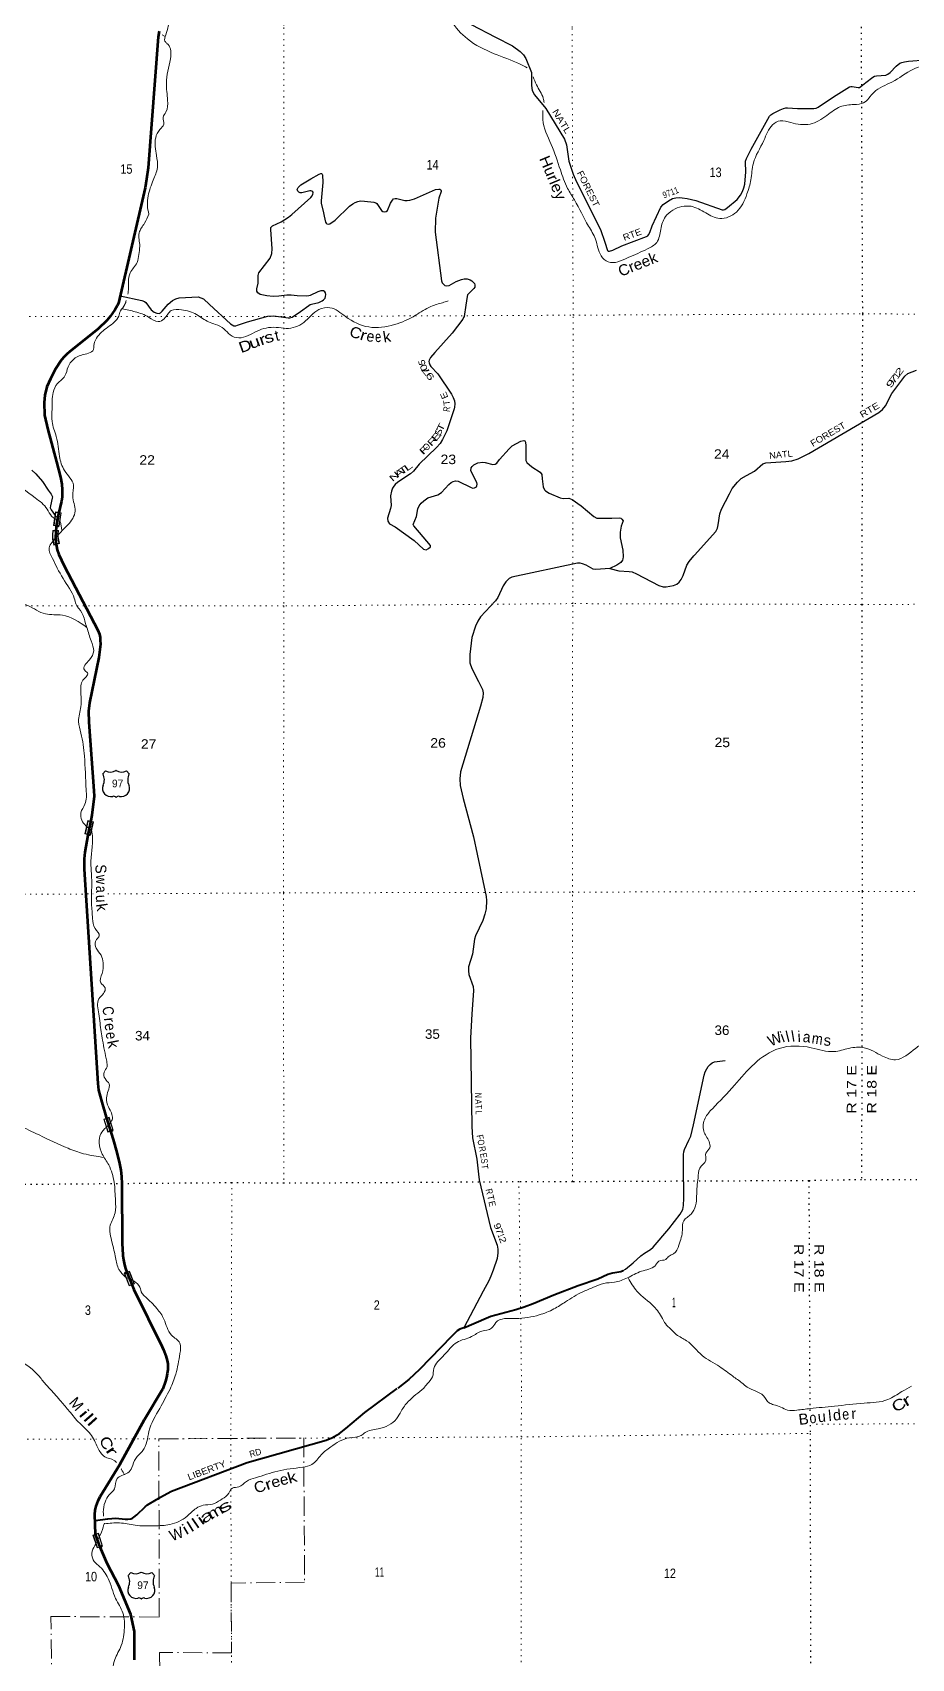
# Model space of a CAD drawing. Header units: feet. Extents: x -8 to 250644, y -192250 to 1368.
# Drawn here: x 74628 to 90769, y -96508 to -66628 of the extents above; entities that cross this region are included whole.
import ezdxf
from ezdxf.enums import TextEntityAlignment as Align

# ---------------------------------------------------------------- set-up
doc = ezdxf.new("R2010")
doc.units = ezdxf.units.FT
doc.header["$LTSCALE"] = 70
doc.header["$PDMODE"] = 32
doc.header["$PDSIZE"] = 35
doc.linetypes.add('DOT_DASHED', pattern=[7.7, 5, -1.2, 0.3, -1.2])
doc.linetypes.add('DOTTED', pattern=[1.5, 0.3, -1.2])
for name, color, linetype, lineweight in [('16', 7, 'Continuous', 25), ('20', 7, 'Continuous', 70), ('26', 7, 'Continuous', 40), ('29', 7, 'Continuous', 25), ('39', 7, 'Continuous', 13), ('44', 7, 'DOT_DASHED', 13), ('55', 7, 'Continuous', 13), ('57', 7, 'Continuous', 13), ('6', 7, 'DOTTED', 25), ('7', 7, 'DOTTED', 13)]:
    doc.layers.add(name, color=color, linetype=linetype, lineweight=lineweight)
for name, color, linetype in [('27', 7, 'Continuous'), ('30', 7, 'Continuous'), ('41', 7, 'Continuous')]:
    doc.layers.add(name, color=color, linetype=linetype)

msp = doc.modelspace()

# ---------------------------------------------------------------- linework, layer by layer
at = {"layer": '16'}
for p, q in [((75917.85, -80252.23), (75969.16, -80193.47)), ((76160.92, -80187.5), (76160.64, -80187.7)), ((76353.01, -80193.38), (76404.4, -80252.23)), ((76382.71, -94985.73), (76434.02, -94926.97)), ((76625.78, -94921), (76625.5, -94921.2)), ((76817.87, -94926.88), (76869.26, -94985.73))]:
    msp.add_line(p, q, dxfattribs=at)
for centre, radius, start, end in [((75724.87, -80362.86), 222.05, 332.97043, 29.75871), ((76060.24, -80035.81), 182.07, 239.97227, 303.45418), ((76262.02, -80036.31), 181.52, 236.33975, 300.08743), ((76262.01, -80035.81), 182.07, 236.54582, 236.59441), ((76597.37, -80362.86), 222.05, 150.24129, 207.02957), ((76064.06, -80517.76), 151.42, 159.09177, 283.81923), ((76258.18, -80517.76), 151.42, 256.18077, 20.90823), ((76189.73, -95096.36), 222.05, 332.97043, 29.75871), ((76525.1, -94769.31), 182.07, 239.97227, 303.45418), ((76726.88, -94769.81), 181.52, 236.33975, 300.08743), ((76726.87, -94769.31), 182.07, 236.54582, 236.59441), ((77062.23, -95096.36), 222.05, 150.24129, 207.02957), ((76528.92, -95251.26), 151.42, 159.09177, 283.81923), ((76723.04, -95251.26), 151.42, 256.18077, 20.90823)]:
    msp.add_arc(centre, radius, start, end, dxfattribs=at)
for centre, major_axis, start_param, end_param in [((76119.4, -80716.58), (-19.56, 51.67), 4.95877769, 6.28318531), ((76202.85, -80716.58), (19.56, 51.67), 0, 1.32637542), ((76584.26, -95450.08), (-19.56, 51.67), 4.95877769, 6.28318531), ((76667.71, -95450.08), (19.56, 51.67), 0, 1.32637542)]:
    msp.add_ellipse(centre, major_axis=major_axis, ratio=0.929097, start_param=start_param, end_param=end_param, dxfattribs=at)
at = {"layer": '20'}
for points in [[(76953.17, -66603.02), (76937.97, -66705.67), (76748.64, -69111.96), (76719.51, -69324.92), (76693.64, -69482.67), (76206.16, -71599.86), (76181.93, -71651.45), (76140.14, -71723.68), (76051.75, -71846.84), (75991.97, -71921.36), (75830.91, -72072.35), (75304.32, -72495.39), (75262.85, -72530.66), (75211.24, -72586.63), (75161.85, -72643.65), (75044.57, -72820.52), (74958.59, -72989.59), (74892.11, -73137.85), (74854.11, -73289.91), (74838.92, -73426.77), (74850.31, -73662.46), (74909.61, -73924.3), (75065.25, -74514.2), (75141.97, -74799.1), (75167.54, -74924.57), (75174.11, -75034.15), (75172.29, -75165.96), (75161.82, -75237.46), (75103.91, -75473.88), (75064.01, -75703.88), (75046.92, -75905.36), (75054.52, -75996.59), (75083.27, -76133.47), (75113.4, -76222.79), (75206.24, -76427.96), (75828.65, -77612.69), (75859.94, -77686.38), (75867.54, -77743.4), (75871.34, -77796.62), (75872.99, -77865.73), (75843.04, -78115.49), (75671.57, -78944.02), (75658.58, -79096.74), (75660.6, -79300.21), (75755.47, -80560.33), (75756.69, -80663.21), (75715.55, -81011.65), (75699.43, -81105.85), (75640.54, -81375.75), (75590.96, -81690.85), (75577.85, -81811.03), (75577.59, -82000.79), (75826.41, -85939.3), (75841.89, -86061.12), (75897.66, -86286.62), (75977.71, -86562.92), (76108.78, -86969.68), (76177.16, -87209.18), (76226.55, -87410.66), (76249.35, -87536.11), (76260.75, -87650.16), (76267.89, -87785.69), (76275.49, -88896.09), (76280.34, -88974.84)], [(76280.34, -88974.84), (76288.3, -89104.25), (76299.69, -89184.08), (76310.14, -89243), (76322.96, -89300.02), (76335.31, -89338.98), (76360, -89407.41), (76488.7, -89729.59), (77007.76, -90777.87), (77034.91, -90837.88), (77076.14, -90943.24), (77100.84, -91034.47), (77110.34, -91095.3), (77114.13, -91142.82), (77110.34, -91199.84), (77100.84, -91275.87), (77087.54, -91346.2), (77070.44, -91408.92), (77021.12, -91554.85)], [(76500.8, -96531.96), (76502.39, -96011.01), (76435.84, -95701.33), (76214.44, -95172.56), (76001.16, -94762.46), (75871.62, -94463.28), (75784.3, -94222.26), (75773.43, -93863.6), (75776.96, -93780.66), (75796.39, -93710.65), (75831.37, -93613.42), (75871.6, -93533.64), (76228.7, -92941.95), (76684.06, -92116.84), (77021.12, -91554.85)]]:
    msp.add_lwpolyline(points, dxfattribs=at)
at = {"layer": '26'}
for points in [[(82547.37, -90430.8), (82956.21, -90252.87), (83042.39, -90219.22), (83504.81, -90093.04), (83658.26, -90046.77), (83824.3, -89983.69), (84202.65, -89823.86), (84648.26, -89655.62), (85009.79, -89529.44), (85194.75, -89445.32), (85237.85, -89430.59), (85281.99, -89422.18), (85430.17, -89394.85), (85473.27, -89378.02)], [(82547.37, -90430.8), (82474.87, -90458.96), (82428.62, -90488.4), (82323.53, -90593.55), (81734.99, -91199.21), (81537.41, -91380.07), (81337.29, -91537.85)], [(75776.68, -93970.87), (76012.1, -93940.14), (76159.79, -93932.36), (76330.81, -93947.91), (76376.48, -93949.86), (76431.86, -93940.14), (76461.99, -93926.52), (76491.14, -93910.96), (76540.69, -93870.13), (76696.16, -93722.33), (76737.94, -93685.38), (76770.98, -93663.98), (76976, -93543.42), (77097.46, -93473.4), (77178.11, -93434.51), (78569.55, -92905.55), (80023.18, -92493.27), (80127.17, -92454.37), (80225.29, -92399.93), (80267.09, -92372.7), (80380.76, -92283.24), (80730.57, -91987.65), (81321.51, -91549)]]:
    msp.add_lwpolyline(points, dxfattribs=at)
at = {"layer": '29'}
for points in [[(82018.29, -63753.62), (81975.24, -63910.06), (81945.69, -63965.5), (81908.76, -64009.85), (81842.27, -64068.99), (81783.18, -64109.64), (81582.67, -64214.14), (81026.02, -64412.71), (80966.92, -64457.06), (80929.98, -64512.5), (80918.9, -64586.42), (80926.29, -64615.98), (80947.32, -64643.03), (82194.81, -65477.5), (82287.33, -65562.14), (82375.98, -65658.23), (82475.7, -65802.38), (82510.79, -65891.08), (82521.22, -65953.62), (82540.99, -66286.23), (82562.5, -66349.38), (82595.74, -66401.12), (82681.59, -66477.39), (83128.35, -66710.45)], [(83128.35, -66710.45), (83440.55, -66873.32), (83581.9, -66977.68), (83642.84, -67036.81), (83685.31, -67103.34), (83789.21, -67365.27), (83788.73, -67598.59), (83805.35, -67694.69), (83845.93, -67771.71), (84053.44, -68024.4), (84394.88, -68588.59), (84433.25, -68692.58), (84479.67, -68992.77), (84555.13, -69232.19), (84618.37, -69372.4), (85055.6, -70248.45), (85140.45, -70478.21), (85186.32, -70632.15), (85199.64, -70644.02), (85221.8, -70645.87), (85282.75, -70629.24), (85452.29, -70549.5), (85903.9, -70378.92), (85927.26, -70363.13), (85939.25, -70346.5), (85963.26, -70300.3), (86010.03, -70179.46), (86166.72, -69835.2), (86208.88, -69788.42), (86307.67, -69718.19), (86381.68, -69676.83), (86442.48, -69662.75), (86503.42, -69659.05), (86558.83, -69662.75), (86651.16, -69675.68), (86811.56, -69716.96), (87291.07, -69886.93), (87316.91, -69888.2), (87344.61, -69878.96), (87390.78, -69845.69), (87569.87, -69695.9), (87630.85, -69614.7), (87664.1, -69548.17), (87691.8, -69479.8), (87709.17, -69411.94), (87724.72, -69187.26), (87720.74, -69010.87), (87724.11, -68991.94), (87738.88, -68943.89), (87822.39, -68769.36), (88162.81, -68166.78), (88188.56, -68140.02), (88221.8, -68114.15), (88359.37, -68045.78), (88420.06, -68022.05), (88460.94, -68014.36), (88494.18, -68012.51), (88678.97, -68025.67), (88977.94, -68022.9), (89018.66, -68016.21), (89053.75, -67999.58), (89336.74, -67807.07), (89631.68, -67623.91), (89658.55, -67617.04), (89682.56, -67617.04), (89790.38, -67638.48), (89812.75, -67635.52), (89840.45, -67618.88), (89929.85, -67548.98), (90061.13, -67445.52), (90087.91, -67432.24), (90126.69, -67424.85), (90297.57, -67413.26), (90337.22, -67393.43), (90376.92, -67360.17), (90488.65, -67243.75), (90553.29, -67193.85), (90590.22, -67177.22), (90639.16, -67164.28), (90714.08, -67154.79), (91026.97, -67131.02)], [(78769.04, -71235.51), (78771.92, -71090.5), (78783.25, -71041.45), (78991.1, -70771.72), (79019.62, -70690.35), (79027.32, -70600.98), (79003, -70246.84), (79006.87, -70208.23), (79036.24, -70180.32), (79192.34, -70104.27), (79328.02, -70021.39), (79389.52, -69972.13), (79737.23, -69662.18), (79762.93, -69629.64), (79774.93, -69600.06), (79779.55, -69572.35), (79776.17, -69555.57), (79756.46, -69540.93), (79740.77, -69535.39), (79719.77, -69536.04), (79570.87, -69572.35), (79545.58, -69571.73), (79515.47, -69561.26), (79501.61, -69544.63), (79490.76, -69514.1), (79505.31, -69478.1), (79530.24, -69448.54), (79554, -69427.31), (79737.39, -69317.36), (79889.42, -69230.48), (79923.59, -69217.55), (79936.96, -69219.28), (79947.6, -69228.64), (79955.9, -69245.26), (79958.85, -69381.46), (79927.28, -69720.19), (79931, -69762.63), (79969.14, -69942.71), (79982.9, -70002.45)], [(79982.9, -70002.45), (80008.54, -70113.8), (80019.62, -70130.43), (80035.61, -70144.57), (80058.4, -70150.75), (80087.95, -70143.36), (80183.31, -70073.04), (80451.39, -69819.96), (80511.77, -69777.47), (80553.32, -69753.45), (80604.1, -69733.12), (80652.97, -69721.86), (80724.14, -69723.88), (80895.88, -69746.06), (80930.97, -69755.3), (80948.49, -69769.25), (81034.2, -69896.76), (81060.24, -69916.07), (81091.64, -69921.61), (81124.88, -69914.22), (81144.58, -69897.74), (81201.27, -69762.89), (81235.68, -69707.25), (81259.69, -69685.08), (81284.57, -69675.92), (81316.93, -69677.68), (81467.62, -69714.32), (81508.07, -69716.5), (81559.78, -69710.95), (81639.89, -69686.66), (82031.28, -69514.63), (82089.78, -69503.99), (82110.1, -69505.83), (82123.62, -69517.79), (82132.26, -69539.1), (82132.26, -69552.03), (82089.26, -69674.48), (82027.1, -70037.92), (82023.95, -70294.56), (82138.36, -71193.65), (82150.73, -71226.26), (82172.89, -71252.13), (82198.74, -71274.3), (82231.69, -71285), (82280, -71278), (82406.49, -71205.94), (82505.3, -71163.43), (82554.23, -71154.19), (82612.41, -71156.03), (82663.87, -71170.74), (82693.66, -71189.3), (82741.68, -71237.34), (82752.76, -71266.91), (82747.68, -71308.29), (82733.36, -71329.75), (82627.18, -71433.22), (82618.87, -71448.02), (82609.11, -71477.98), (82586.8, -71636.56), (82552.38, -71845.32), (82545, -71865.65), (82529.48, -71893.7), (82335.71, -72152.11), (82018.14, -72509.88)], [(76236.38, -71468.6), (76632.75, -71549.63), (76684.46, -71568.11), (76706.53, -71586.77), (76808.4, -71724.15), (76861.74, -71763.99), (76913.45, -71786.17), (76951.61, -71788.99), (76976.24, -71778.77), (77005.79, -71749.21), (77118.25, -71617.04), (77197.84, -71549.63), (77256.94, -71520.06), (77323.69, -71504.87), (77666.91, -71486.8), (77721, -71503.2), (77770.32, -71523.76), (77874.89, -71626.07), (78261.55, -71978.35), (78322.72, -72014.86), (78361.27, -72015.31), (78394.51, -72007.92), (78572.75, -71942.37), (78946.69, -71841.61), (79059.19, -71835.63), (79320.49, -71873.3), (79352.96, -71871.18), (79393.59, -71856.39), (79547.93, -71754.92), (79700.14, -71642.03), (79728.77, -71625.4), (79749.07, -71616.73), (79885.2, -71587.4), (79947.6, -71557.03), (79973.46, -71538.55), (80000.23, -71508.98), (80010.4, -71477.99), (80013.16, -71444.3), (80006.7, -71409.2), (79994.69, -71390.71), (79971.13, -71376.11), (79925.44, -71375.93), (79866.97, -71393.11), (79727.23, -71458.56), (79701.07, -71466.47), (79652.13, -71472.03), (79490.55, -71468.77), (79377.89, -71457.24), (79297.77, -71456.52), (79151.45, -71471.91), (79045.48, -71477.56), (78932.65, -71465.91), (78809.1, -71444.3), (78765.5, -71413.33), (78750, -71377.78), (78750, -71337.12), (78769.04, -71235.51)], [(82018.14, -72509.88), (81937.38, -72600.86), (81911.57, -72649.17), (81907.03, -72671.32), (81908.88, -72699.04), (81922.65, -72734.18), (81941.2, -72763.21), (82071.14, -72898.33), (82324.17, -73272.89), (82354.88, -73336.59), (82375.09, -73395.73), (82382.48, -73451.17), (82379.05, -73514.96), (82373.34, -73543.56), (82237.42, -73949.3), (82157.19, -74105.34), (82112.87, -74179.26), (82046.2, -74255.8), (81728.54, -74561.47), (81621.64, -74689.29), (81571.95, -74735.33), (81336.91, -74891.87), (81284.7, -74935.07), (81262.54, -74962.79), (81238.53, -75001.6), (81222.75, -75058.88), (81203.23, -75139.7), (81211.67, -75317.59), (81201.84, -75374.27), (81148.88, -75554.12), (81152.25, -75605.28), (81182.12, -75653.91), (81287.92, -75714.28), (81633.84, -75961.68), (81808.21, -76122.45), (81856.17, -76134.37), (81902.41, -76111.55), (81933.74, -76078.94), (81935.87, -76053.11), (81799.68, -75897.99), (81628.82, -75693.08), (81619.79, -75668.7), (81677.1, -75524.24), (81703.58, -75379.65), (81730.6, -75328.68), (81767.53, -75276.93), (81811.85, -75232.58), (81889.97, -75179.45), (82074.09, -75121.71), (82137.73, -75082.93), (82270.48, -74931.34), (82314.16, -74896.26), (82354.79, -74877.78), (82395.41, -74866.69), (82444.42, -74873.6), (82680.53, -74991.7), (82713.05, -74999.74), (82746.81, -74997.1), (82779.53, -74977.57), (82786.92, -74959.09), (82794.3, -74925.83), (82787.83, -74896.48), (82679.1, -74684.98), (82683.5, -74626.46), (82700.12, -74600.59), (82732, -74570.22), (82805.38, -74537.76), (82896.04, -74524.59), (82938.35, -74526.67), (83082.39, -74567.33), (83125.24, -74562.56), (83156.26, -74541.46), (83206.54, -74475.61), (83380.89, -74275.52)], [(86775.31, -76247.58), (86786.86, -76234.2), (87175.27, -75795.57), (87205.17, -75735.08), (87219.94, -75672.25), (87251.94, -75474.09), (87282.73, -75383.97), (87426.77, -75103.09), (87477.51, -75008.9), (87574.51, -74892.42), (87644.02, -74824.92), (87737.02, -74766.76), (87889.29, -74686.33), (88039.89, -74552.4), (88096.29, -74534.05), (88461.25, -74510.63), (88573.58, -74496.96), (88688.07, -74460), (88887.07, -74366.35), (90172.96, -73610.67), (90237.47, -73558.2), (90292, -73489.28), (90407.87, -73263.67), (90647.44, -72940.99), (90704.75, -72894.05), (90858.58, -72832.48)], [(83380.89, -74275.52), (83438.8, -74223.61), (83597.62, -74134.91), (83652.12, -74124.65), (83667.8, -74131.21), (83682.57, -74153.39), (83687.31, -74220.56), (83686.26, -74449.06), (83689.96, -74489.71), (83706.79, -74527.11), (83800.03, -74610.44), (83947.61, -74707.31), (83978.04, -74748.42), (83989.08, -74827.22), (84004.81, -74977.43), (84027.91, -75029.31), (84046.37, -75051.49), (84116.49, -75094.68), (84318.13, -75181.02), (84371.4, -75188.23), (84474.81, -75184.54), (84539.18, -75209.04), (84703.04, -75325.81), (84934.65, -75524.56), (84992.5, -75549.67), (85265.48, -75555.16), (85407.4, -75546.74), (85433.26, -75554.13), (85452.27, -75569.47), (85473.89, -75598.48), (85435.69, -75701.94), (85422.18, -75809.14), (85422.03, -75916.57), (85470.7, -76140.66), (85477.58, -76260.04), (85470.19, -76300.69), (85460.74, -76327.2), (85429.57, -76367.22), (85360.29, -76415.13), (85232.37, -76479.15)], [(74617.14, -74670.83), (74691, -74737.36), (74810.9, -74880.13), (74917.17, -75034.91)], [(74917.17, -75034.91), (74971.71, -75114.34), (74992.02, -75158.69), (74990.88, -75183.19), (74956, -75323.15), (74954.15, -75363.81), (74967.08, -75397.07), (75046.49, -75502.4), (75091.51, -75545.35)], [(85232.37, -76479.15), (84973.43, -76492.86), (84924.72, -76486.53), (84797.53, -76417.54), (84729.66, -76393.07), (84685.34, -76381.98), (84638.59, -76380.92), (83429.57, -76637), (83379.47, -76659.22), (83318.77, -76722), (83270.63, -76796.55), (83171.03, -77010.28), (83127.25, -77074.54), (82857.57, -77363.72), (82803.54, -77442.7), (82764.76, -77535.1), (82695.29, -77746.13), (82655.81, -78059.92), (82660.34, -78209.56), (82692.74, -78314.93), (82816.72, -78554.93), (82888.49, -78703), (82901.34, -78764.65), (82899.57, -78847.14), (82853.91, -79009.67), (82489.61, -80214.63), (82473.48, -80340.36), (82482.23, -80465.95), (82535.72, -80702.65), (82726.23, -81408.57), (82792.02, -81728.73), (82956.83, -82506.08), (82964.08, -82579.17), (82956.83, -82731.53), (82934.67, -82831.31), (82895.95, -82946.67), (82764.78, -83230.48), (82745.26, -83288.88), (82710.21, -83563.86), (82635.51, -83795.95), (82633.41, -83873.31), (82642.9, -83936.39), (82720.46, -84161.84), (82725.73, -84233.31), (82694.48, -84668.64), (82671.25, -85103.89), (82696.46, -86730.48), (82707.85, -86939.93), (82788.49, -87332.12), (82818.34, -87606.4), (82832.86, -87710.62), (83037.3, -88584.81), (83161.83, -88911.05), (83174.76, -88984.97), (83172.94, -89050.67), (83159.98, -89158.68), (83084.26, -89374.26), (83045.49, -89483.92), (83010.14, -89565.4), (82901.44, -89757.41), (82547.37, -90430.8)], [(85232.37, -76479.15), (85397.4, -76521.73), (85581.9, -76529.7), (85638.41, -76539.54), (85722.25, -76574.05), (86126.84, -76789.63), (86209.78, -76814.29), (86261.49, -76814.29), (86399.72, -76787.1), (86460.94, -76762.54), (86505.26, -76725.58), (86538.5, -76677.54), (86576.26, -76603.03), (86644.38, -76413.95), (86688.08, -76348.6), (86775.31, -76247.58)], [(85473.27, -89378.02), (85515.3, -89352.78), (85657.18, -89235.02), (85800.11, -89108.84), (85864.22, -89058.36), (85976.67, -88991.07), (86023.97, -88949), (86312.98, -88612.53), (86524.22, -88343.35), (86548.39, -88301.29), (86568.36, -88255.02), (86580.97, -88181.42), (86590.43, -88048.93), (86582.02, -87443.26), (86580.97, -87247.69), (86588.33, -87195.11), (86598.84, -87157.25), (86682.91, -86980.6), (86714.44, -86907), (86766.99, -86703.01), (86960.37, -85786.1), (86982.43, -85725.12), (87009.76, -85672.54), (87037.08, -85626.28), (87069.67, -85592.62), (87110.65, -85563.19), (87153.74, -85542.15), (87347.12, -85516.91)]]:
    msp.add_lwpolyline(points, dxfattribs=at)
at = {"layer": '39'}
msp.add_line((77066.05, -66703.1), (77009.61, -66668.57), dxfattribs=at)
for points in [[(81886.24, -63912.12), (81844.05, -63967.6), (81653.17, -64054.31), (81042.35, -64330.58), (80586.24, -64528.22), (80202.47, -64717.75), (79748.38, -64939.54), (79099.38, -65252.08), (78912.53, -65354.89), (78466.46, -65530.38), (78124.88, -65683.64), (77729.05, -65873.18), (77491.96, -65990.12), (77377.45, -66113.01), (77170.53, -66368.83), (77076.16, -66670.86), (77060.11, -66787.63), (77096.29, -66827.86), (77160.62, -66928.46), (77158.65, -67113.67), (77086.42, -67558.61), (77108.59, -67872.62), (77076.49, -68090.06), (77028.29, -68186.72), (77040.38, -68313.53), (76966.05, -68410.22), (76889.72, -68563.27), (76903.87, -68887.36), (76920, -69110.79), (76845.7, -69338.33), (76751.32, -69630.29), (76737.3, -69799.4), (76765.47, -69966.46)], [(80575.78, -64535.63), (80791.24, -64664.94), (81106.82, -65008.92), (81356.05, -65258.34), (81784.14, -65507.62), (82005.21, -65610.11), (82155.97, -65827.4), (82192.2, -66072.96), (82314.86, -66405.02), (82614.36, -66744.99), (83104.74, -67016.36), (83570.99, -67203.2), (83713.47, -67275.88)], [(84000.67, -68062.15), (83999.25, -68225.49), (84152.08, -68684.34), (84320.99, -69153.25), (84453.7, -69491.33), (84580.35, -69704.61), (84837.68, -70183.52), (84966.35, -70424.98), (85070.91, -70732.89), (85197.54, -70841.5), (85565.26, -70764.71), (85920.9, -70605.4), (86091.68, -70484.48), (86165.98, -70244.87), (86250.32, -70011.29), (86388.95, -69890.4), (86722.51, -69821.69), (86989.8, -69944.27), (87249.05, -70044.72), (87554.46, -69927.72), (87747.3, -69593.4), (87819.58, -69333.66), (87865.72, -69029.66), (88056.53, -68612.81), (88219.23, -68322.8), (88359.87, -68250.22), (88550.78, -68282.28), (88906.47, -68310.18), (89211.88, -68152.92), (89463.03, -67989.66), (89714.2, -67951.22), (89891.03, -67918.87), (90075.86, -67727.48), (90411.4, -67537.99), (90809.23, -67300.14), (91080.5, -67247.58), (91257.36, -67370.24), (91524.66, -67504.9), (91844.16, -67482.5), (92292.25, -67363.38), (92710.23, -67373.11), (93027.75, -67467.47), (93204.61, -67555.91), (93337.25, -67592.04), (93518.12, -67656.31)], [(83820.75, -67439.05), (83882.55, -67587.45), (84007.2, -67836.96), (84021.27, -67916.57)], [(76765.47, -69966.46), (76685.13, -70131.59), (76584.7, -70310.83), (76596.81, -70556.41), (76578.76, -70709.42), (76548.65, -70852.37), (76420.09, -71043.71), (76386.01, -71389.98), (76376.28, -71438.62)], [(76349.56, -71549.83), (76323.77, -71625.56), (76243.42, -71744.39), (76211.29, -71839.03), (76012.4, -72042.5), (75801.45, -72243.97), (75759.28, -72346.67), (75733.19, -72477.54), (75626.69, -72529.96), (75413.71, -72608.64), (75281.12, -72771.8), (75222.88, -72938.93), (75086.27, -73077.94), (75005.93, -73243.07), (74987.92, -73549.07), (74985.96, -73774.53), (75064.4, -74054.28), (75122.76, -74416.58), (75217.27, -74678.21), (75380.1, -74943.8), (75366.08, -75143.1), (75410.36, -75420.87), (75273.77, -75676.63), (75147.2, -75807.58), (75001.85, -75975.71)], [(76273.09, -71703.49), (76514.71, -71760.28), (76759.89, -71858.72), (76936.75, -71941.12), (77047.26, -71886.68), (77175.83, -71737.61), (77364.72, -71723.37), (77642.05, -71809.71), (77861.12, -71946.43), (77987.73, -71990.61), (78142.48, -72073.02), (78259.06, -72185.66), (78413.8, -72237.88), (78753.38, -72114.81), (78916.13, -72058.32), (79101, -72046.1), (79285.88, -72066.08), (79607.38, -71957.12), (79888.65, -71717.35), (80089.59, -71684.98), (80376.99, -71847.81), (80801.04, -72038.71), (81275.27, -71996.06), (81661.05, -71824.65), (81944.35, -71661.37), (82157.34, -71592.75), (82259.82, -71560.46)], [(63411.11, -73921.61), (63419.32, -73920.58), (63770.95, -73805.56), (64229.01, -73368.36), (64582.57, -72888.98), (64777.46, -72757.98), (65004.52, -72697.41), (65273.75, -72501.93), (65629.37, -72266.12), (65999.1, -72187.32), (66330.65, -72112.57), (66893.32, -72144.34), (67329.36, -72063.47), (67755.33, -71898.06), (68068.8, -71847.49), (68500.88, -71982.02), (69031.45, -72235.24), (69507.74, -72397.92), (70062.43, -72699.44), (70498.54, -72916.5), (70818.09, -73055.15), (71101.4, -72946.22), (71505.33, -73022.4), (71977.61, -73247.48), (72393.63, -73450.47), (72664.94, -73554.94), (72936.27, -73786.22), (73448.78, -74130.04), (73661.85, -74407.68), (73824.66, -74592.75), (74208.54, -74848.1), (74678.84, -75179.88), (74895.92, -75385.04), (74978.34, -75517.83), (75132.01, -75610.7)], [(75132.01, -75610.7), (75142.53, -75634.95), (75154.22, -75703.2), (75167.86, -75785.1)], [(75001.85, -75975.71), (74986.49, -75994.92), (74932.26, -76099.64), (74994.6, -76290.83), (75083.06, -76471.93), (75304.19, -76844.17), (75394.66, -77025.27), (75426.84, -77135.96), (75535.39, -77290.88), (75601.75, -77492.13), (75625.88, -77558.55)], [(75625.88, -77558.55), (75175.7, -77335.45), (74866.23, -77311.54), (74540.66, -77156.8), (74024.18, -77008.24), (73559.97, -76930.1), (73206.32, -77037.07), (72947.09, -77011.11), (72420.59, -76969.25), (71634.86, -76917.53), (71102.37, -77020.62), (70756.76, -77113.49), (70441.24, -77015.1), (70169.98, -77083.76), (69914.83, -77339.62), (69744.11, -77686), (69621.58, -77895.45), (69384.48, -77998.31), (68908.25, -78097.32), (68442.08, -78228.54), (68164.79, -78303.24), (67863.35, -78251.14), (67698.58, -78301.6), (67491.63, -78418.52), (66910.9, -78471.32), (66523.03, -78296.49), (66364.38, -78279.64)], [(75714.29, -81292.89), (75532.28, -81101.58), (75516.17, -80966.71), (75590.49, -80809.64), (75612.53, -80543.9), (75580.23, -79925.92), (75515.82, -79503.23), (75473.57, -79287.87), (75513.7, -79018.09), (75513.61, -78659.77), (75537.7, -78553.06), (75636.13, -78393.95), (75579.85, -78341.66), (75672.24, -78156.38), (75750.58, -77993.26), (75704.31, -77808.1), (75625.88, -77558.55)], [(75980.54, -86749.69), (76094.48, -86587.77), (76024.33, -86373.28), (75985.36, -86205.59), (76017.76, -86075.42), (76033.8, -85950.6), (75959.43, -85852.02), (75943.32, -85735.28), (75995.55, -85634.58), (75989.49, -85533.93), (75912.97, -85143.98), (75886.88, -84992.51), (75844.6, -84662.4), (75847.11, -84387.49), (75928.91, -84289.92), (75961.04, -84181.19), (75880.64, -84092.68), (75906.72, -83919.54), (75924.76, -83724.26), (75886.54, -83585.39), (75798.1, -83456.63), (75781.99, -83333.84), (75812.12, -83285.51), (75852.3, -83231.12), (75777.91, -83092.28), (75731.41, -82908.47), (75711.99, -82636.44), (75713.39, -82148.21), (75700.34, -81870.87), (75721.29, -81608.71), (75719.22, -81314.81), (75713.67, -81290.11)], [(93578.86, -82680.9), (93304.74, -82959.63), (93019.47, -83308.12), (92894.94, -83563.87), (92856.8, -83733), (92766.4, -83811.58), (92539.36, -83972.8), (92356.54, -84160.16), (91974.8, -84450.34), (91894.46, -84593.33), (91888.46, -84700.02), (91713.67, -84881.34), (91331.93, -85133.27), (91030.52, -85185.85), (90843.66, -85296.71), (90473.96, -85504.35), (90238.83, -85438.1), (89903.21, -85285.38), (89617.86, -85295.67), (89348.6, -85354.26), (88928.6, -85284.14), (88339.82, -85296.68), (87883.73, -85578.87), (87520.11, -85971.7), (87112.28, -86406.84), (86979.7, -86578.05), (86955.64, -86815.61), (87052.14, -87006.77), (87064.22, -87121.51), (86993.92, -87224.23), (86989.93, -87353.07), (86881.45, -87496.08), (86851.35, -87677.28), (86831.29, -87836.32), (86803.24, -88186.61), (86722.9, -88341.68), (86650.57, -88402.13), (86586.28, -88464.59), (86562.21, -88635.71), (86499.98, -88909.54), (86397.54, -89072.67), (86317.17, -89113), (86256.89, -89173.44), (86132.31, -89207.76), (86090.12, -89252.08), (86059.99, -89290.35), (85808.83, -89393.21), (85551.64, -89514.2), (85312.53, -89592.9), (85119.62, -89615.2), (84928.74, -89685.8), (84733.84, -89768.49), (84416.38, -89951.93), (84203.4, -90084.96), (83932.15, -90193.88), (83502.13, -90258.64), (83134.41, -90335.42), (83058.07, -90438.15), (82877.23, -90492.64), (82692.38, -90591.43), (82419.11, -90698.34), (82190.09, -90930.02), (81997.23, -91179.79), (81973.16, -91330.79), (81877.29, -91458.38), (81811.95, -91541.37)], [(62391.96, -84872.37), (62662.37, -85017.07), (62935.65, -84974.58), (63138.62, -85014.68), (63313.45, -85036.68), (63628.91, -84897.53), (64070.97, -84754.26), (64362.36, -84822.47), (64637.73, -85106.09), (64818.65, -85399.85), (64816.69, -85577), (64923.22, -85715.82), (65208.6, -85844.43), (65435.72, -86013.34), (65664.87, -86301.03), (65879.94, -86528.33), (66147.26, -86785.79), (66366.33, -86904.38), (66742.09, -86859.8), (67065.58, -86696.49), (67262.46, -86476.91), (67662.31, -86311.52), (68072.2, -86105.87), (68405.77, -86069.37), (68590.62, -85950.45), (68719.15, -85626.25), (68920.05, -85442.91), (69225.5, -85458.77), (69492.77, -85504.86), (69860.46, -85299.23), (70288.42, -85033.17), (70692.31, -84944.28), (70951.53, -84921.93), (71249, -85163.26), (71556.52, -85473.03), (71851.95, -85605.65), (72075.04, -85740.35), (72346.36, -85907.22), (72346.36, -85909.23), (72591.57, -86112.35), (72826.73, -86321.53), (73071.89, -86335.42), (73294.96, -86379.53), (73584.32, -86345.08), (73809.38, -86346.92), (74034.48, -86497.72), (74376.15, -86708.82), (74747.95, -86887.68), (75280.52, -87132.85), (75565.89, -87231.26), (75940.54, -87299.45)], [(76336.13, -89499.97), (76215.47, -89360.55), (76151.11, -89141.18), (76090.76, -88867.45), (76056.52, -88545.39), (76144.89, -88317.85), (76150.86, -88096.41), (76126.67, -87758.24), (76026.12, -87438.24), (75909.52, -87241.06), (75851.2, -87031.75), (75879.29, -86868.67), (75980.54, -86749.69)], [(65931.2, -90832.17), (66343.2, -91065.36), (66773.27, -91211.97), (67153.08, -91276.09), (67492.68, -91257.7), (67707.66, -91096.49), (67828.2, -90963.53), (67896.49, -90820.55), (68211.94, -90651.21), (68561.56, -90516.06), (69023.74, -90493.55), (69632.58, -90342.09), (70022.4, -90223.01), (70364, -90184.49), (70613.15, -90069.55), (70906.46, -89731.13), (71157.6, -89545.73), (71577.56, -89436.69), (71895.07, -89458.58), (72411.59, -89808.44), (72727.14, -90055.8), (72908.03, -90204.62), (73143.16, -90252.75), (73535.06, -90479.91), (73953.09, -90707.05), (74272.66, -90946.35), (74720.86, -91288.22), (74845.49, -91443.12), (74958.07, -91563.44)], [(77154.74, -91557.48), (77258.86, -91280.17), (77335.13, -90905.68), (77331.06, -90710.42), (77180.32, -90565.6), (77041.59, -90273.82), (76912.94, -90076.64), (76699.88, -89863.43), (76638.66, -89797.82), (76597.74, -89684.72), (76336.13, -89499.97)], [(85565.71, -89514.19), (85728.54, -89759.65), (86038.06, -90037.21), (86194.86, -90258.52), (86249.14, -90353.09), (86349.64, -90455.67), (86450.14, -90554.23), (86639.06, -90668.83), (86924.47, -90938.35), (87246.04, -91143.42), (87487.22, -91320.38), (87656.05, -91443.04), (87750.37, -91523.26)], [(74958.07, -91563.44), (75155.02, -91786.48), (75301.81, -91961.33), (75494.84, -92186.41), (75689.87, -92383.33), (75826.68, -92634.61), (75953.37, -92799.42), (76126.19, -92867.63), (76170.97, -92904.48)], [(77154.74, -91557.48), (76963.13, -91911.41), (76766.6, -92333.99), (76654.39, -92688.1), (76521.92, -92831.04), (76451.74, -92998.05), (76377.49, -93096.68), (76180.7, -93199.45), (76130.63, -93388.57), (76036.3, -93501.3), (75960.07, -93634.12), (75928.08, -93819.2), (75933.51, -93890.12)], [(81811.95, -91541.37), (81527.26, -91788.21), (81396.83, -91961.31), (81314.57, -92102.19), (80973.21, -92287.57), (80734.21, -92356.2), (80661.93, -92408.57), (80447.01, -92451.02), (80103.62, -92620.31), (79928.97, -92765.3), (79758.35, -92942.47), (79589.64, -92990.91), (79129.66, -93063.78), (78723.96, -93186.87), (78555.27, -93255.43), (78414.73, -93354.12), (78300.24, -93376.36), (78207.93, -93501.16), (78077.43, -93597.83), (77932.85, -93672.39), (77764.11, -93690.66), (77633.58, -93749.12), (77464.95, -93894.11), (77149.67, -94045.27), (76862.42, -94069.69), (76510.85, -94059.99), (76223.55, -94016.02), (75948.89, -94033.45)], [(87745.54, -91521.09), (87909.4, -91594.82), (88050.09, -91679.16), (88156.67, -91811.8), (88241.07, -91843.9), (88371.69, -91890.03), (88492.26, -91942.21), (88661.01, -91944.05), (88906.08, -91915.65), (89354.03, -91870.95), (89898.39, -91816.11), (90332.27, -91751.31), (90595.31, -91602.21), (90769.06, -91505.35)], [(76257.67, -93023.54), (76262.93, -93034.44), (76317.25, -93134.95)], [(75947.15, -94021.03), (75940.32, -94048.48), (75787.8, -94399.97)], [(75787.8, -94399.97), (75725.76, -94535.45), (75741.96, -94694.33), (75838.47, -94796.81), (76015.44, -95035.99), (76154.36, -95403.93), (76285.15, -95671.31), (76313.53, -95983.04), (76243.48, -96304.93), (76127.17, -96562.5), (76091.16, -96747.58), (76029.07, -96980.96), (76037.23, -97131.8), (76035.35, -97296.73), (76041.51, -97457.64), (76043.51, -97455.62), (76118.09, -97755.24), (76144.35, -97944.28), (76152.52, -98105.18), (76014, -98226), (75927.72, -98350.79), (75917.85, -98559.98), (75948.04, -98632.36), (75990.22, -98626.29), (76030.34, -98559.87), (76106.67, -98543.71), (76124.81, -98618.11), (76082.72, -98732.8), (76058.76, -98917.87), (76099.18, -99217.52), (76140.59, -99498.77), (76207.09, -99773.26), (76272.57, -99991.72), (76232.53, -100158.7), (76220.6, -100313.59), (76072.02, -100416.32), (75965.67, -100567.27), (75953.72, -100696.01), (75998.07, -100881.01), (75875.71, -101106.41), (75743.18, -101186.99), (75801.48, -101229.17), (75867.88, -101367.89), (75759.48, -101466.56), (75578.73, -101523.05), (75466.29, -101599.6), (75506.56, -101718.23), (75629.12, -101738.22), (75667.37, -101838.75), (75597.23, -102041.97), (75448.84, -102384.04), (75332.61, -102738.16), (75284.48, -102838.77), (75290.72, -103100.24), (75246.74, -103375.84), (75112.4, -103689.75), (75012.07, -103828.63), (74972.04, -104015.73), (74907.93, -104224.97), (74857.89, -104450.3), (74811.79, -104587.11), (74902.22, -104621.22), (75036.95, -104790.04), (75195.91, -105099.63), (75380.99, -105433.33), (75531.87, -105686.61), (75534.05, -105897.8), (75496.04, -106092.94), (75546.39, -106257.82), (75528.42, -106392.6), (75472.28, -106527.42), (75345.75, -106569.78), (75112.82, -106690.7), (74998.41, -106819.54), (74809.65, -106910.24), (74683.23, -107087.36), (74693.42, -107270.38), (74642.59, -107466.52)]]:
    msp.add_spline(points, degree=3, dxfattribs=at)
at = {"layer": '44'}
msp.add_lwpolyline([(74980.18, -97047.67), (74966.64, -95736.57), (76953.5, -95747.6), (76948.36, -92472.05), (79607.34, -92455.88), (79624.36, -95106.25), (78276.52, -95121.89), (78281.57, -96407.08), (76961.23, -96398.1), (76967.55, -97777.15)], dxfattribs=at)
at = {"layer": '55'}
for p in [(75092.57, -75696.99), (75669.45, -81370.94), (76087.86, -86808.04), (76334.3, -89419.58), (75890.62, -94451.63)]:
    msp.add_point(p, dxfattribs=at)
at = {"layer": '57'}
for p, q in [((75013.51, -75684.75), (75051.76, -75437.7)), ((75051.76, -75437.7), (75155.53, -75453.76)), ((75117.28, -75700.82), (75155.53, -75453.76)), ((75000.83, -75776.77), (75105.79, -75779.65)), ((75008.06, -75784.96), (75097.07, -75787.41)), ((75117.28, -75700.82), (75013.51, -75684.75)), ((75021.82, -76048.8), (75122.05, -76016.28)), ((75591.22, -81354.22), (75643.47, -81109.75)), ((75643.47, -81109.75), (75746.15, -81131.69)), ((75693.9, -81376.17), (75746.15, -81131.69)), ((75693.9, -81376.17), (75591.22, -81354.22)), ((75934.24, -86595.19), (76034.06, -86562.62)), ((76011.8, -86832.86), (75934.24, -86595.19)), ((76111.62, -86800.28), (76034.06, -86562.62)), ((76111.62, -86800.28), (76011.8, -86832.86)), ((76311.05, -89428.75), (76408.72, -89390.21)), ((76311.05, -89428.75), (76402.81, -89661.3)), ((76500.47, -89622.77), (76402.81, -89661.3)), ((76408.72, -89390.21), (76500.47, -89622.77)), ((75736.54, -94239.12), (75836.29, -94206.33)), ((75814.62, -94476.61), (75736.54, -94239.12)), ((75914.37, -94443.82), (75836.29, -94206.33)), ((75914.37, -94443.82), (75814.62, -94476.61))]:
    msp.add_line(p, q, dxfattribs=at)
for points in [[(75146.4, -75460.44), (75058.44, -75446.82), (75022.63, -75678.06), (75110.59, -75691.69)], [(75736.65, -81137.84), (75649.62, -81119.24), (75600.71, -81348.06), (75687.74, -81366.67)], [(76028.93, -86572.7), (75944.32, -86600.31), (76016.92, -86822.77), (76101.53, -86795.15)], [(76321.43, -89433.25), (76404.21, -89400.59), (76490.08, -89618.26), (76407.31, -89650.91)], [(75831.19, -94216.42), (75746.63, -94244.21), (75819.71, -94466.51), (75904.27, -94438.72)]]:
    msp.add_lwpolyline(points, close=True, dxfattribs=at)
for points in [[(75000.83, -75776.77), (74993.45, -75851.4), (74992.48, -75899.17), (74996.37, -75939.59), (75021.82, -76048.8)], [(75027.63, -76038.5), (75004.28, -75938.29), (75000.49, -75898.87), (75001.44, -75851.88), (75008.06, -75784.96)], [(75097.07, -75787.41), (75091.68, -75847.94), (75089.69, -75891.62), (75093.8, -75930.28), (75112.59, -76010.94), (75027.63, -76038.5)], [(75105.79, -75779.65), (75099.66, -75848.48), (75097.71, -75891.38), (75101.7, -75928.94), (75122.05, -76016.28)]]:
    msp.add_lwpolyline(points, dxfattribs=at)
at = {"layer": '6'}
for p, q in [((88884.98, -87728.01), (88900.19, -91512.62)), ((88900.2, -91513.97), (88904.44, -91983.05))]:
    msp.add_line(p, q, dxfattribs=at)
for points in [[(89817.5, -57588.25), (89831.16, -61205.42), (89844.48, -66525.88), (89867.84, -71798.02), (89864.39, -73504.76)], [(89863.87, -73767.17), (89857.06, -77138.63), (89866.35, -82410.78), (89851.54, -87709.12)], [(93600.4, -87707.87), (89851.54, -87709.12), (88884.98, -87728.01), (84544.46, -87747.55), (83559.81, -87750.34), (79243.41, -87775.9), (78286.88, -87766.59), (73932.31, -87804.26), (72963.73, -87823.15), (68621.21, -87836.65), (67668.71, -87843.44), (63360.35, -87887.12), (62399.82, -87882.63)], [(88906.64, -92218.09), (88908.45, -92372.22), (88916.58, -97462.97), (88918.78, -97690.25), (88922.89, -102785.02), (88909.03, -103030.41), (88911.1, -108074.9), (88909.2, -108219.72), (88953.57, -113398.93), (88935.58, -113515.6), (88935.58, -113515.6), (88885.62, -118805.53), (88938.12, -124121.5), (89042.86, -129429.37), (89113.44, -134741.3), (89092.07, -137334.26)]]:
    msp.add_lwpolyline(points, dxfattribs=at)
at = {"layer": '7'}
for p, q in [((78279.19, -91558.45), (78286.88, -87766.59)), ((83608.65, -91532.74), (83559.81, -87750.34)), ((89020.17, -92202.79), (93617.78, -92183.88))]:
    msp.add_line(p, q, dxfattribs=at)
for points in [[(79123.44, -45712.13), (79184.36, -50808.43), (79199.69, -56126.87), (79237.08, -61229.91), (79240.36, -66538.3), (79243.63, -71846.69), (79244.9, -77165.15), (79234.1, -82439.33), (79243.41, -87775.9)], [(84544.46, -87747.55), (84541.18, -82425.06), (84547.96, -77122.7), (84556.74, -71822.35), (84535.39, -66538.13), (84532.11, -61215.65), (84516.83, -56120.65), (84502.27, -50723.88), (84413.6, -45691.95)], [(62355.77, -71871.17), (63372.61, -71877.38), (68659.6, -71875.2), (73938.55, -71848.88), (79243.63, -71846.69), (84556.74, -71822.35), (89867.84, -71798.02), (93535.88, -71812.14)], [(93557.74, -77127.08), (89857.06, -77138.63), (84547.96, -77122.7), (79244.9, -77165.15), (73909.68, -77165.35), (68612.64, -77181.62), (63357.8, -77201.89), (62377.18, -77211.16)], [(62385, -82495.68), (63375.14, -82498.19), (68638.01, -82471.88), (73953.14, -82467.67), (75744.09, -82458.06)], [(76008.14, -82456.64), (79234.1, -82439.33), (84541.18, -82425.06), (89866.35, -82410.78), (93578.54, -82412.14)], [(78279.19, -91558.45), (78267.36, -92465.25), (78285.71, -97777.23), (78271.92, -103087.23), (78294.2, -108284.56), (78294.47, -113592.53), (78266.61, -118888.47)], [(83578.11, -118834.93), (83618.03, -113540.99), (83598.45, -108160.75), (83549.28, -103035.73), (83605.25, -97727.7), (83600.98, -92435.82), (83608.78, -91543.17)], [(62410.51, -92467.69), (67660.34, -92471.75), (72955.83, -92486.61), (75803.61, -92475.16)], [(76133.7, -92473.83), (78267.36, -92465.25), (83600.98, -92435.82), (88908.45, -92372.22)]]:
    msp.add_lwpolyline(points, dxfattribs=at)

# ---------------------------------------------------------------- texts
at = {"layer": '16'}
for p in [(76190.81, -80498.01), (76655.67, -95231.51)]:
    msp.add_text('97', height=140, dxfattribs=at).set_placement(p, align=Align.CENTER)
at = {"layer": '27'}
for s, rotation, width, p in [('LIBERTY', 20.814, 1.1, (77503.31, -93236)), ('RD', 15.834, 0.95, (78630.01, -92815.64))]:
    msp.add_text(s, height=120, rotation=rotation, dxfattribs=dict(at, width=width)).set_placement(p)
at = {"layer": '30'}
for s, rotation, width, p in [('NATL', 301.182, 1.2, (84168.27, -68080.67)), ('FOREST', 296.277, 1.1, (84622.35, -69204.94)), ('9711', 21.409, 0.85, (86225.63, -69678.81)), ('RTE', 20.692, 1.1, (85495.78, -70458.25)), ('RTE', 30.442, 1.2, (89864.28, -73713.35)), ('FOREST', 30.442, 1.1, (88957.22, -74244.46)), ('NATL', 5.672, 1.05, (88163.54, -74464.4))]:
    msp.add_text(s, height=120, rotation=rotation, dxfattribs=dict(at, width=width)).set_placement(p)
for s, rotation, width, p in [('5', 105.187, 1.1, (81835.46, -72676.24)), ('0', 111.88, 1.4, (81868.28, -72762.75)), ('7', 129.88, 1.85, (81899.95, -72812.77)), ('9', 124.041, 1.65, (81977.91, -72912.98)), ('2', 53.408, 1.75, (90592.8, -72896)), ('9', 53.408, 1.75, (90431.83, -73113.97)), ('7', 53.408, 1.75, (90488.97, -73038.13)), ('E', 112.515, 1.15, (82242.19, -73275.93)), ('R', 80.94, 0.8, (82292.73, -73556.96)), ('T', 62.789, 1.45, (82181.89, -73907.29)), ('R', 46.898, 1.6, (82014.96, -74175.91)), ('E', 48.943, 1.7, (82087.98, -74085.95)), ('S', 62.789, 1.25, (82135.91, -73996.32)), ('F', 43.898, 1.9, (81861.77, -74336.12)), ('N', 41.111, 1.55, (81308.86, -74830.11)), ('A', 37.664, 1.6, (81395.15, -74767.14)), ('T', 34.664, 1.65, (81468.63, -74719.57)), ('L', 36.664, 1.75, (81563.14, -74653.06)), ('N', 270.888, 0.65, (82755.42, -86158.75)), ('A', 270.888, 0.75, (82757.22, -86278.73)), ('T', 270.888, 0.85, (82760.89, -86371)), ('L', 270.888, 0.8, (82764.48, -86476.56)), ('F', 281.113, 0.95, (82789.84, -86939.43)), ('O', 281.619, 0.85, (82806.78, -87036.02)), ('R', 281.619, 0.85, (82830.21, -87157.31)), ('E', 281.619, 0.9, (82853.15, -87278.14)), ('S', 276.211, 0.8, (82865.84, -87373.08)), ('T', 276.211, 0.95, (82874.79, -87478.04)), ('R', 283.163, 0.9, (82958.3, -87939.62)), ('T', 283.163, 1.1, (82984.78, -88052.84)), ('E', 283.163, 0.95, (83011.16, -88165.61)), ('9', 290.892, 1.3, (83112.41, -88585.29)), ('7', 290.892, 1.25, (83147.32, -88679.02)), ('1', 290.892, 0.5, (83177.65, -88756.2)), ('2', 290.892, 1.25, (83207.99, -88837.09))]:
    msp.add_text(s, height=120, rotation=rotation, dxfattribs=dict(at, width=width)).set_placement(p, align=Align.CENTER)
for s, rotation, p in [('1', 53.408, (90540.88, -72967.08)), ('T', 97.593, (82293.84, -73423.07)), ('O', 43.898, (81903.72, -74285.25))]:
    msp.add_text(s, height=120, rotation=rotation, dxfattribs=at).set_placement(p, align=Align.CENTER)
at = {"layer": '41'}
for s, rotation, width, p in [('Hurley', 292.701, 1.1, (83928.68, -68942.75)), ('Creek', 21.875, 1.05, (85430.94, -71117.96))]:
    msp.add_text(s, height=200, rotation=rotation, dxfattribs=dict(at, width=width)).set_placement(p)
for s, rotation, width, p in [('D', 19.753, 1.2, (78566.8, -72482.29)), ('u', 20.09, 1.35, (78736.51, -72412.79)), ('r', 18.693, 1.3, (78880.23, -72362.93)), ('s', 16.034, 1.3, (78995.44, -72321.64)), ('C', 341.097, 1.1, (80530.11, -72237.55)), ('r', 342.633, 1.25, (80678.62, -72283.28)), ('e', 349.824, 0.95, (80819.23, -72306.82)), ('e', 1.575, 0.75, (80977.3, -72316.27)), ('k', 9.241, 1.05, (81150.44, -72315.67)), ('S', 272.483, 0.95, (75783.73, -82003.81)), ('w', 269.863, 0.9, (75793.28, -82192.51)), ('a', 272.808, 0.85, (75794.76, -82376.17)), ('u', 273.808, 0.95, (75793, -82550.4)), ('k', 278.519, 1.05, (75802.41, -82717.47)), ('C', 276.986, 0.85, (75919.81, -84618.41)), ('e', 279.332, 0.95, (75958.53, -84916.83)), ('e', 277.931, 0.9, (75979.86, -85072.66)), ('k', 281.273, 1.1, (76010.18, -85236.79)), ('a', 354.149, 0.95, (88836.52, -85183.8)), ('m', 351.822, 0.9, (89027.61, -85216.19)), ('C', 28.842, 1.3, (90582.7, -91933.05)), ('r', 30.256, 1.65, (90730.46, -91850.45)), ('i', 309.695, 1.65, (75498.89, -92068.43)), ('l', 310.766, 1.65, (75580.98, -92147.98)), ('B', 6.455, 1.05, (88799.97, -92206.15)), ('o', 5.697, 0.85, (88967.64, -92183.33)), ('e', 5.765, 0.85, (89570.09, -92116.66)), ('l', 312.006, 1.7, (75649.6, -92225.1)), ('C', 297.313, 1.25, (75897.2, -92593.18)), ('r', 303.676, 1.8, (76003.68, -92750.66)), ('e', 15.535, 1.1, (79117.5, -93353.89)), ('e', 14.222, 1.05, (79269.8, -93312.42)), ('k', 16.268, 1.25, (79422.49, -93275.48)), ('C', 20.736, 1.1, (78836.38, -93443.71)), ('r', 18.218, 1.3, (78987.91, -93398.76)), ('a', 32.168, 1.65, (77873.29, -93975.11)), ('m', 29.503, 1.3, (78031.23, -93895.53)), ('s', 31.241, 1.8, (78209, -93794.22)), ('i', 30.086, 1.3, (77482.84, -94222.52)), ('l', 31.704, 1.3, (77578.78, -94170.31)), ('l', 34.765, 1.4, (77678.63, -94106.22)), ('i', 35.766, 1.5, (77773.05, -94039.74))]:
    msp.add_text(s, height=200, rotation=rotation, dxfattribs=dict(at, width=width)).set_placement(p, align=Align.CENTER)
for s, rotation, p in [('t', 13.45, (79137.97, -72292.19)), ('r', 277.029, (75944.38, -84784.86)), ('W', 24.178, (88299.31, -85214.43)), ('i', 20.418, (88432.61, -85180.15)), ('l', 13.706, (88517.71, -85176.41)), ('l', 9.524, (88609.5, -85172.24)), ('i', 3.214, (88711.63, -85179.82)), ('s', 357.456, (89219.81, -85247.33)), ('M', 311.445, (75358.77, -91894.99)), ('u', 5.7, (89130.79, -92161.44)), ('l', 5.741, (89280.6, -92145.3)), ('d', 5.741, (89410.7, -92131.03)), ('r', 3.374, (89713.79, -92107.57)), ('W', 21.184, (77305.38, -94311.22))]:
    msp.add_text(s, height=200, rotation=rotation, dxfattribs=at).set_placement(p, align=Align.CENTER)
at = {"layer": '6', "width": 1.25}
for s, rotation, p in [('R 17 E', 89.84, (89755.91, -86497.12)), ('R 18 E', 89.84, (90125.75, -86494.28)), ('R 17 E', 270.23, (88614.64, -88889.16)), ('R 18 E', 270.23, (88985.78, -88889.71))]:
    msp.add_text(s, height=175, rotation=rotation, dxfattribs=at).set_placement(p)
at = {"layer": '7'}
for s, width, p in [('14', 0.85, (81863.37, -69145.13)), ('15', 0.85, (76241.2, -69222.79)), ('13', 0.85, (87061.46, -69284.27)), ('22', 1.1, (76589.59, -74570.56)), ('23', 1.1, (82120.1, -74559.17)), ('24', 1.1, (87142.12, -74461.66)), ('27', 1.1, (76617.1, -79790.23)), ('26', 1.1, (81932.22, -79769.91)), ('25', 1.1, (87151.93, -79760.3)), ('34', 1.05, (76510.9, -85150.35)), ('35', 1.05, (81834.86, -85120.32)), ('36', 1.05, (87152.67, -85049.97)), ('2', 0.85, (80893.73, -90100.53)), ('1', 0.4, (86372.59, -90052.21)), ('3', 0.85, (75589.3, -90194.77)), ('10', 0.85, (75591.61, -95090.71)), ('11', 0.65, (80917.15, -95006.99)), ('12', 0.85, (86221.99, -95031.08))]:
    msp.add_text(s, height=175, dxfattribs=dict(at, width=width)).set_placement(p)

doc.saveas('drawing.dxf')
